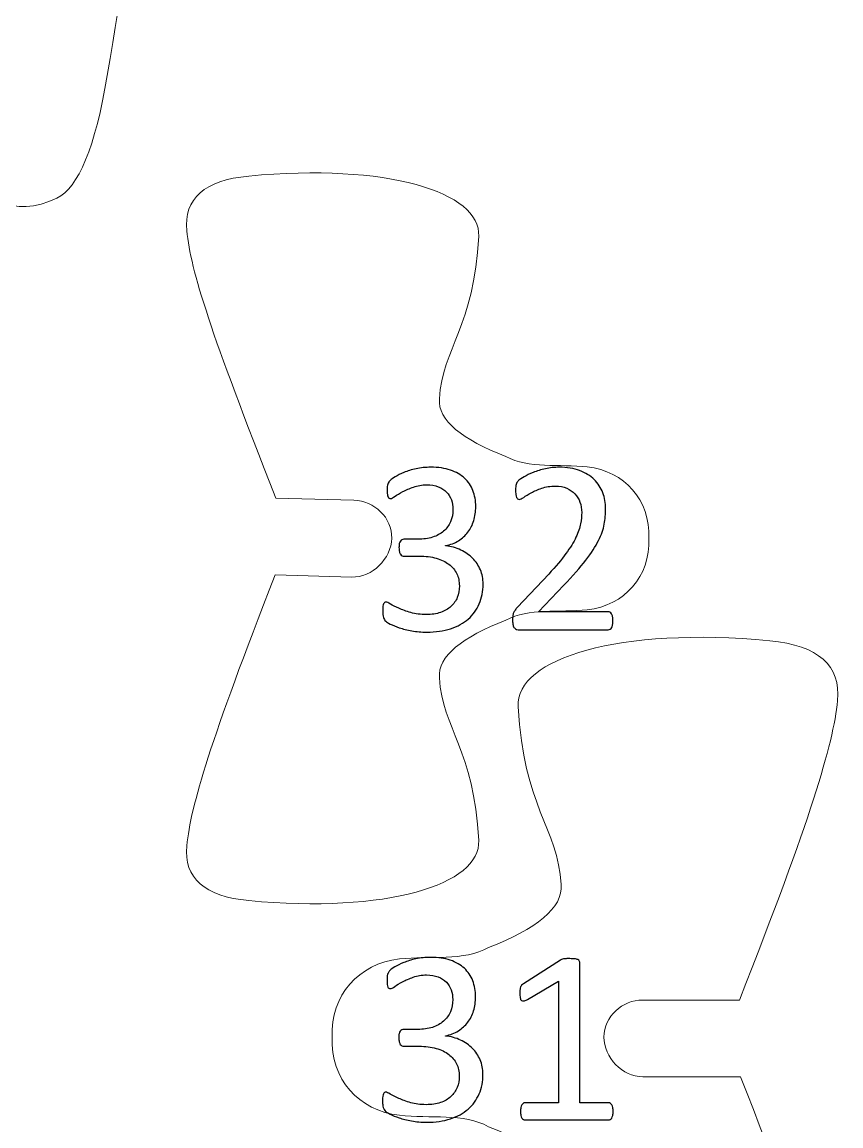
# Model space of a CAD drawing. Header units: inches. Extents: x -2.74 to 3.04, y -4.95 to 0.91.
# Drawn here: x 2.42 to 2.958, y -2.967 to -2.242 of the extents above; entities that cross this region are included whole.
import ezdxf

# ---------------------------------------------------------------- set-up
doc = ezdxf.new("R2010")
doc.units = ezdxf.units.IN
doc.header["$MEASUREMENT"] = 0
doc.layers.add('Layer 1', color=7, linetype='Continuous')

msp = doc.modelspace()

# ---------------------------------------------------------------- linework, layer by layer
at = {"layer": 'Layer 1', "color": 1, "lineweight": 9}
for points, knots in [([(2.13382, -2.10181), (2.13382, -2.10181), (2.1927, -2.12273), (2.24257, -2.14051), (2.24257, -2.14051), (2.29994, -2.16096), (2.33451, -2.18357), (2.34625, -2.20833), (2.34625, -2.20833), (2.35297, -2.22248), (2.35824, -2.24274), (2.36207, -2.26909), (2.36207, -2.26909), (2.3659, -2.29544), (2.37033, -2.31393), (2.37537, -2.32454), (2.37537, -2.32454), (2.39215, -2.35991), (2.41469, -2.37089), (2.443, -2.35746), (2.443, -2.35746), (2.45715, -2.35074), (2.46822, -2.32383), (2.47619, -2.2767), (2.47619, -2.2767), (2.48622, -2.21561), (2.49216, -2.18246), (2.49402, -2.17724), (2.49402, -2.17724), (2.54296, -2.09769), (2.59189, -2.01814), (2.64083, -1.93858), (2.64083, -1.93858), (2.7134, -1.81748), (2.74306, -1.73841), (2.72982, -1.70135)], [0, 0, 0, 0, 0.111111, 0.111111, 0.111111, 0.111111, 0.222222, 0.222222, 0.222222, 0.222222, 0.333333, 0.333333, 0.333333, 0.333333, 0.444444, 0.444444, 0.444444, 0.444444, 0.555556, 0.555556, 0.555556, 0.555556, 0.666667, 0.666667, 0.666667, 0.666667, 0.777778, 0.777778, 0.777778, 0.777778, 0.888889, 0.888889, 0.888889, 0.888889, 1, 1, 1, 1]), ([(2.58687, -2.55468), (2.54439, -2.44639), (2.531, -2.40542), (2.52847, -2.37891), (2.52847, -2.37891), (2.52644, -2.35771), (2.54, -2.3457), (2.56917, -2.34291), (2.56917, -2.34291), (2.6593, -2.33428), (2.72183, -2.35327), (2.7203, -2.38252), (2.7203, -2.38252), (2.71717, -2.44247), (2.69668, -2.45542), (2.69441, -2.48933), (2.69441, -2.48933), (2.69346, -2.50356), (2.70939, -2.51617), (2.73817, -2.52728), (2.73817, -2.52728), (2.75304, -2.53561), (2.77322, -2.53203), (2.79166, -2.53414), (2.79166, -2.53414), (2.81613, -2.53693), (2.83314, -2.55593), (2.83201, -2.58111)], [0, 0, 0, 0, 0.142857, 0.142857, 0.142857, 0.142857, 0.285714, 0.285714, 0.285714, 0.285714, 0.428571, 0.428571, 0.428571, 0.428571, 0.571429, 0.571429, 0.571429, 0.571429, 0.714286, 0.714286, 0.714286, 0.714286, 0.857143, 0.857143, 0.857143, 0.857143, 1, 1, 1, 1]), ([(2.58687, -2.55468), (2.58687, -2.55468), (2.63822, -2.55607), (2.63822, -2.55607), (2.63822, -2.55607), (2.6517, -2.55637), (2.66343, -2.56759), (2.66313, -2.58107), (2.66313, -2.58107), (2.66283, -2.59455), (2.65031, -2.60689), (2.63683, -2.60659), (2.63683, -2.60659), (2.63683, -2.60659), (2.58656, -2.60523), (2.58656, -2.60523)], [0, 0, 0, 0, 0.25, 0.25, 0.25, 0.25, 0.5, 0.5, 0.5, 0.5, 0.75, 0.75, 0.75, 0.75, 1, 1, 1, 1]), ([(2.58656, -2.60523), (2.54408, -2.71353), (2.531, -2.75682), (2.52847, -2.78332), (2.52847, -2.78332), (2.52644, -2.80452), (2.54, -2.81652), (2.56917, -2.81932), (2.56917, -2.81932), (2.6593, -2.82795), (2.72183, -2.80896), (2.7203, -2.77971), (2.7203, -2.77971), (2.71717, -2.71976), (2.69668, -2.70681), (2.69441, -2.67289), (2.69441, -2.67289), (2.69346, -2.65867), (2.70939, -2.64606), (2.73817, -2.63495), (2.73817, -2.63495), (2.75304, -2.62662), (2.77322, -2.6302), (2.79166, -2.6281), (2.79166, -2.6281), (2.81613, -2.6253), (2.83314, -2.6063), (2.83201, -2.58111)], [0, 0, 0, 0, 0.142857, 0.142857, 0.142857, 0.142857, 0.285714, 0.285714, 0.285714, 0.285714, 0.428571, 0.428571, 0.428571, 0.428571, 0.571429, 0.571429, 0.571429, 0.571429, 0.714286, 0.714286, 0.714286, 0.714286, 0.857143, 0.857143, 0.857143, 0.857143, 1, 1, 1, 1]), ([(2.8917, -2.88471), (2.93817, -2.76623), (2.95336, -2.71687), (2.95613, -2.68788), (2.95613, -2.68788), (2.95835, -2.66468), (2.94351, -2.65155), (2.91161, -2.6485), (2.91161, -2.6485), (2.813, -2.63906), (2.74459, -2.65983), (2.74626, -2.69183), (2.74626, -2.69183), (2.74969, -2.75742), (2.7721, -2.77159), (2.77458, -2.80869), (2.77458, -2.80869), (2.77562, -2.82426), (2.7582, -2.83805), (2.7267, -2.85021), (2.7267, -2.85021), (2.71044, -2.85932), (2.68836, -2.85541), (2.66819, -2.8577), (2.66819, -2.8577), (2.64142, -2.86076), (2.6228, -2.88155), (2.62404, -2.9091)], [0, 0, 0, 0, 0.142857, 0.142857, 0.142857, 0.142857, 0.285714, 0.285714, 0.285714, 0.285714, 0.428571, 0.428571, 0.428571, 0.428571, 0.571429, 0.571429, 0.571429, 0.571429, 0.714286, 0.714286, 0.714286, 0.714286, 0.857143, 0.857143, 0.857143, 0.857143, 1, 1, 1, 1]), ([(2.8917, -2.88471), (2.8917, -2.88471), (2.82813, -2.88471), (2.82813, -2.88471), (2.82813, -2.88471), (2.81465, -2.88465), (2.80263, -2.89554), (2.80256, -2.90903), (2.80256, -2.90903), (2.80249, -2.92251), (2.81467, -2.93518), (2.82816, -2.93524), (2.82816, -2.93524), (2.82816, -2.93524), (2.89246, -2.93524), (2.89246, -2.93524)], [0, 0, 0, 0, 0.25, 0.25, 0.25, 0.25, 0.5, 0.5, 0.5, 0.5, 0.75, 0.75, 0.75, 0.75, 1, 1, 1, 1]), ([(2.89246, -2.93524), (2.93893, -3.05373), (2.95336, -3.10134), (2.95613, -3.13033), (2.95613, -3.13033), (2.95835, -3.15353), (2.94351, -3.16666), (2.91161, -3.16972), (2.91161, -3.16972), (2.813, -3.17916), (2.74459, -3.15839), (2.74626, -3.12638), (2.74626, -3.12638), (2.74969, -3.06079), (2.7721, -3.04662), (2.77458, -3.00952), (2.77458, -3.00952), (2.77562, -2.99395), (2.7582, -2.98016), (2.7267, -2.968), (2.7267, -2.968), (2.71044, -2.95889), (2.68836, -2.96281), (2.66819, -2.96051), (2.66819, -2.96051), (2.64142, -2.95745), (2.6228, -2.93667), (2.62404, -2.9091)], [0, 0, 0, 0, 0.142857, 0.142857, 0.142857, 0.142857, 0.285714, 0.285714, 0.285714, 0.285714, 0.428571, 0.428571, 0.428571, 0.428571, 0.571429, 0.571429, 0.571429, 0.571429, 0.714286, 0.714286, 0.714286, 0.714286, 0.857143, 0.857143, 0.857143, 0.857143, 1, 1, 1, 1])]:
    msp.add_open_spline(points, degree=3, knots=knots, dxfattribs=at)
at = {"layer": 'Layer 1'}
for points, knots in [([(2.72322, -2.61114), (2.72322, -2.61597), (2.72236, -2.62033), (2.72069, -2.6242), (2.72069, -2.6242), (2.719, -2.62809), (2.71658, -2.63142), (2.71344, -2.63417), (2.71344, -2.63417), (2.7103, -2.63694), (2.70641, -2.63906), (2.7018, -2.64056), (2.7018, -2.64056), (2.69719, -2.64206), (2.692, -2.64281), (2.68619, -2.64281), (2.68619, -2.64281), (2.68267, -2.64281), (2.67936, -2.6425), (2.6763, -2.64194), (2.6763, -2.64194), (2.67322, -2.64136), (2.6705, -2.6407), (2.66811, -2.63992), (2.66811, -2.63992), (2.66572, -2.63911), (2.66375, -2.63831), (2.66217, -2.63747), (2.66217, -2.63747), (2.66061, -2.63661), (2.65961, -2.63603), (2.65922, -2.63564), (2.65922, -2.63564), (2.6588, -2.63525), (2.6585, -2.63489), (2.65828, -2.6345), (2.65828, -2.6345), (2.65805, -2.63411), (2.65786, -2.63367), (2.65769, -2.63311), (2.65769, -2.63311), (2.65752, -2.63256), (2.65741, -2.63192), (2.65733, -2.63111), (2.65733, -2.63111), (2.65725, -2.63033), (2.65722, -2.62936), (2.65722, -2.62822), (2.65722, -2.62822), (2.65722, -2.62628), (2.65741, -2.62492), (2.65778, -2.62417), (2.65778, -2.62417), (2.65817, -2.62339), (2.65869, -2.62303), (2.65941, -2.62303), (2.65941, -2.62303), (2.65989, -2.62303), (2.66086, -2.62344), (2.6623, -2.62433), (2.6623, -2.62433), (2.66375, -2.6252), (2.66558, -2.62614), (2.66783, -2.62714), (2.66783, -2.62714), (2.67008, -2.62814), (2.67272, -2.62909), (2.67572, -2.62994), (2.67572, -2.62994), (2.67875, -2.63081), (2.68208, -2.63125), (2.68578, -2.63125), (2.68578, -2.63125), (2.68936, -2.63125), (2.6925, -2.63078), (2.69522, -2.62986), (2.69522, -2.62986), (2.69794, -2.62894), (2.70022, -2.62764), (2.70205, -2.62594), (2.70205, -2.62594), (2.70389, -2.62428), (2.70528, -2.62228), (2.70619, -2.61997), (2.70619, -2.61997), (2.70713, -2.61767), (2.70758, -2.61517), (2.70758, -2.61244), (2.70758, -2.61244), (2.70758, -2.60944), (2.707, -2.60678), (2.70583, -2.60439), (2.70583, -2.60439), (2.70467, -2.602), (2.70297, -2.59994), (2.70072, -2.5982), (2.70072, -2.5982), (2.69847, -2.59648), (2.69569, -2.59514), (2.69241, -2.59422), (2.69241, -2.59422), (2.68914, -2.59328), (2.68539, -2.59283), (2.68122, -2.59283), (2.68122, -2.59283), (2.68122, -2.59283), (2.67122, -2.59283), (2.67122, -2.59283), (2.67122, -2.59283), (2.67078, -2.59283), (2.67036, -2.59272), (2.66994, -2.59256), (2.66994, -2.59256), (2.66955, -2.59236), (2.66919, -2.59206), (2.66889, -2.59161), (2.66889, -2.59161), (2.66858, -2.59117), (2.66836, -2.59061), (2.66817, -2.58989), (2.66817, -2.58989), (2.66797, -2.5892), (2.66789, -2.58828), (2.66789, -2.58714), (2.66789, -2.58714), (2.66789, -2.58611), (2.66794, -2.58525), (2.66811, -2.58456), (2.66811, -2.58456), (2.66828, -2.58389), (2.6685, -2.58336), (2.6688, -2.58295), (2.6688, -2.58295), (2.66911, -2.58253), (2.66944, -2.58222), (2.66983, -2.58206), (2.66983, -2.58206), (2.67022, -2.58186), (2.67064, -2.58175), (2.67114, -2.58175), (2.67114, -2.58175), (2.67114, -2.58175), (2.68033, -2.58175), (2.68033, -2.58175), (2.68033, -2.58175), (2.68391, -2.58175), (2.68711, -2.58131), (2.68997, -2.58039), (2.68997, -2.58039), (2.6928, -2.57945), (2.69522, -2.57814), (2.69722, -2.57639), (2.69722, -2.57639), (2.69919, -2.57467), (2.70072, -2.57259), (2.70178, -2.57017), (2.70178, -2.57017), (2.70283, -2.56775), (2.70336, -2.56506), (2.70336, -2.56206), (2.70336, -2.56206), (2.70336, -2.55989), (2.703, -2.55783), (2.7023, -2.55583), (2.7023, -2.55583), (2.70158, -2.55386), (2.70052, -2.55214), (2.69914, -2.55067), (2.69914, -2.55067), (2.69772, -2.54922), (2.69591, -2.54806), (2.69372, -2.54722), (2.69372, -2.54722), (2.69152, -2.54636), (2.68897, -2.54595), (2.68611, -2.54595), (2.68611, -2.54595), (2.68297, -2.54595), (2.68008, -2.54642), (2.67744, -2.54739), (2.67744, -2.54739), (2.6748, -2.54833), (2.67247, -2.54933), (2.67039, -2.55042), (2.67039, -2.55042), (2.66833, -2.55153), (2.66664, -2.55253), (2.66528, -2.55348), (2.66528, -2.55348), (2.66391, -2.55445), (2.66297, -2.55492), (2.66241, -2.55492), (2.66241, -2.55492), (2.66205, -2.55492), (2.66169, -2.55483), (2.66141, -2.5547), (2.66141, -2.5547), (2.66111, -2.55456), (2.66086, -2.55431), (2.66067, -2.55389), (2.66067, -2.55389), (2.66047, -2.55348), (2.66036, -2.55292), (2.66028, -2.55217), (2.66028, -2.55217), (2.66019, -2.55145), (2.66014, -2.55048), (2.66014, -2.54928), (2.66014, -2.54928), (2.66014, -2.54848), (2.66017, -2.54775), (2.66022, -2.54714), (2.66022, -2.54714), (2.66028, -2.5465), (2.66039, -2.54598), (2.66055, -2.5455), (2.66055, -2.5455), (2.66072, -2.54506), (2.66091, -2.54461), (2.66111, -2.54425), (2.66111, -2.54425), (2.66133, -2.54386), (2.66169, -2.54342), (2.66222, -2.54289), (2.66222, -2.54289), (2.66272, -2.54239), (2.66378, -2.54164), (2.66536, -2.54067), (2.66536, -2.54067), (2.66691, -2.5397), (2.66886, -2.53872), (2.67117, -2.53778), (2.67117, -2.53778), (2.67347, -2.53683), (2.67614, -2.53603), (2.67914, -2.53536), (2.67914, -2.53536), (2.68217, -2.53472), (2.68539, -2.53439), (2.68886, -2.53439), (2.68886, -2.53439), (2.69375, -2.53439), (2.69802, -2.53503), (2.70172, -2.53628), (2.70172, -2.53628), (2.70541, -2.53753), (2.7085, -2.53928), (2.71097, -2.54156), (2.71097, -2.54156), (2.71344, -2.54383), (2.71528, -2.54656), (2.7165, -2.54975), (2.7165, -2.54975), (2.71772, -2.55292), (2.71833, -2.55642), (2.71833, -2.56028), (2.71833, -2.56028), (2.71833, -2.56359), (2.71789, -2.56667), (2.71702, -2.5695), (2.71702, -2.5695), (2.71617, -2.57236), (2.71489, -2.57489), (2.71319, -2.57709), (2.71319, -2.57709), (2.71152, -2.57928), (2.70947, -2.58114), (2.70702, -2.5827), (2.70702, -2.5827), (2.70458, -2.58425), (2.70175, -2.58531), (2.69855, -2.58592), (2.69855, -2.58592), (2.69855, -2.58592), (2.69855, -2.58609), (2.69855, -2.58609), (2.69855, -2.58609), (2.70219, -2.58644), (2.70552, -2.58736), (2.70852, -2.58881), (2.70852, -2.58881), (2.71152, -2.59025), (2.71413, -2.59206), (2.7163, -2.59422), (2.7163, -2.59422), (2.71847, -2.59639), (2.72017, -2.59892), (2.72139, -2.60183), (2.72139, -2.60183), (2.72261, -2.60472), (2.72322, -2.60783), (2.72322, -2.61114)], [0, 0, 0, 0, 0.013699, 0.013699, 0.013699, 0.013699, 0.027397, 0.027397, 0.027397, 0.027397, 0.041096, 0.041096, 0.041096, 0.041096, 0.054795, 0.054795, 0.054795, 0.054795, 0.068493, 0.068493, 0.068493, 0.068493, 0.082192, 0.082192, 0.082192, 0.082192, 0.09589, 0.09589, 0.09589, 0.09589, 0.109589, 0.109589, 0.109589, 0.109589, 0.123288, 0.123288, 0.123288, 0.123288, 0.136986, 0.136986, 0.136986, 0.136986, 0.150685, 0.150685, 0.150685, 0.150685, 0.164384, 0.164384, 0.164384, 0.164384, 0.178082, 0.178082, 0.178082, 0.178082, 0.191781, 0.191781, 0.191781, 0.191781, 0.205479, 0.205479, 0.205479, 0.205479, 0.219178, 0.219178, 0.219178, 0.219178, 0.232877, 0.232877, 0.232877, 0.232877, 0.246575, 0.246575, 0.246575, 0.246575, 0.260274, 0.260274, 0.260274, 0.260274, 0.273973, 0.273973, 0.273973, 0.273973, 0.287671, 0.287671, 0.287671, 0.287671, 0.30137, 0.30137, 0.30137, 0.30137, 0.315068, 0.315068, 0.315068, 0.315068, 0.328767, 0.328767, 0.328767, 0.328767, 0.342466, 0.342466, 0.342466, 0.342466, 0.356164, 0.356164, 0.356164, 0.356164, 0.369863, 0.369863, 0.369863, 0.369863, 0.383562, 0.383562, 0.383562, 0.383562, 0.39726, 0.39726, 0.39726, 0.39726, 0.410959, 0.410959, 0.410959, 0.410959, 0.424658, 0.424658, 0.424658, 0.424658, 0.438356, 0.438356, 0.438356, 0.438356, 0.452055, 0.452055, 0.452055, 0.452055, 0.465753, 0.465753, 0.465753, 0.465753, 0.479452, 0.479452, 0.479452, 0.479452, 0.493151, 0.493151, 0.493151, 0.493151, 0.506849, 0.506849, 0.506849, 0.506849, 0.520548, 0.520548, 0.520548, 0.520548, 0.534247, 0.534247, 0.534247, 0.534247, 0.547945, 0.547945, 0.547945, 0.547945, 0.561644, 0.561644, 0.561644, 0.561644, 0.575342, 0.575342, 0.575342, 0.575342, 0.589041, 0.589041, 0.589041, 0.589041, 0.60274, 0.60274, 0.60274, 0.60274, 0.616438, 0.616438, 0.616438, 0.616438, 0.630137, 0.630137, 0.630137, 0.630137, 0.643836, 0.643836, 0.643836, 0.643836, 0.657534, 0.657534, 0.657534, 0.657534, 0.671233, 0.671233, 0.671233, 0.671233, 0.684932, 0.684932, 0.684932, 0.684932, 0.69863, 0.69863, 0.69863, 0.69863, 0.712329, 0.712329, 0.712329, 0.712329, 0.726027, 0.726027, 0.726027, 0.726027, 0.739726, 0.739726, 0.739726, 0.739726, 0.753425, 0.753425, 0.753425, 0.753425, 0.767123, 0.767123, 0.767123, 0.767123, 0.780822, 0.780822, 0.780822, 0.780822, 0.794521, 0.794521, 0.794521, 0.794521, 0.808219, 0.808219, 0.808219, 0.808219, 0.821918, 0.821918, 0.821918, 0.821918, 0.835616, 0.835616, 0.835616, 0.835616, 0.849315, 0.849315, 0.849315, 0.849315, 0.863014, 0.863014, 0.863014, 0.863014, 0.876712, 0.876712, 0.876712, 0.876712, 0.890411, 0.890411, 0.890411, 0.890411, 0.90411, 0.90411, 0.90411, 0.90411, 0.917808, 0.917808, 0.917808, 0.917808, 0.931507, 0.931507, 0.931507, 0.931507, 0.945205, 0.945205, 0.945205, 0.945205, 0.958904, 0.958904, 0.958904, 0.958904, 0.972603, 0.972603, 0.972603, 0.972603, 0.986301, 0.986301, 0.986301, 0.986301, 1, 1, 1, 1]), ([(2.8085, -2.63522), (2.8085, -2.6362), (2.80844, -2.63709), (2.8083, -2.63783), (2.8083, -2.63783), (2.80817, -2.63859), (2.80797, -2.63922), (2.80772, -2.63975), (2.80772, -2.63975), (2.80747, -2.64025), (2.80717, -2.64064), (2.80675, -2.64089), (2.80675, -2.64089), (2.80633, -2.64114), (2.80589, -2.64125), (2.80541, -2.64125), (2.80541, -2.64125), (2.80541, -2.64125), (2.74722, -2.64125), (2.74722, -2.64125), (2.74722, -2.64125), (2.74647, -2.64125), (2.7458, -2.64117), (2.74522, -2.64097), (2.74522, -2.64097), (2.74467, -2.64078), (2.74417, -2.64047), (2.74375, -2.64003), (2.74375, -2.64003), (2.74336, -2.63959), (2.74305, -2.63897), (2.74286, -2.63817), (2.74286, -2.63817), (2.74267, -2.63733), (2.74258, -2.63633), (2.74258, -2.63514), (2.74258, -2.63514), (2.74258, -2.63406), (2.74261, -2.63311), (2.74269, -2.63231), (2.74269, -2.63231), (2.74278, -2.63147), (2.74297, -2.63078), (2.74322, -2.63014), (2.74322, -2.63014), (2.7435, -2.62953), (2.74383, -2.62889), (2.74425, -2.62828), (2.74425, -2.62828), (2.74467, -2.62764), (2.74519, -2.62697), (2.74583, -2.62628), (2.74583, -2.62628), (2.74583, -2.62628), (2.76628, -2.60464), (2.76628, -2.60464), (2.76628, -2.60464), (2.77097, -2.59964), (2.77478, -2.59517), (2.77761, -2.5912), (2.77761, -2.5912), (2.78047, -2.58725), (2.78267, -2.58364), (2.78422, -2.58039), (2.78422, -2.58039), (2.78575, -2.57711), (2.78678, -2.57417), (2.78725, -2.5715), (2.78725, -2.5715), (2.78775, -2.56886), (2.788, -2.56636), (2.788, -2.56403), (2.788, -2.56403), (2.788, -2.5617), (2.78761, -2.55948), (2.78686, -2.55739), (2.78686, -2.55739), (2.78608, -2.55531), (2.785, -2.55348), (2.78355, -2.55189), (2.78355, -2.55189), (2.78211, -2.55033), (2.7803, -2.54909), (2.77814, -2.54814), (2.77814, -2.54814), (2.77597, -2.54722), (2.77347, -2.54678), (2.77067, -2.54678), (2.77067, -2.54678), (2.76736, -2.54678), (2.76439, -2.54722), (2.76175, -2.54814), (2.76175, -2.54814), (2.75911, -2.54909), (2.7568, -2.55009), (2.75483, -2.55117), (2.75483, -2.55117), (2.75286, -2.55225), (2.75119, -2.55325), (2.74986, -2.55417), (2.74986, -2.55417), (2.74852, -2.55509), (2.74755, -2.55556), (2.74689, -2.55556), (2.74689, -2.55556), (2.74652, -2.55556), (2.74617, -2.55545), (2.74589, -2.55522), (2.74589, -2.55522), (2.74558, -2.555), (2.74533, -2.55467), (2.74514, -2.55417), (2.74514, -2.55417), (2.74494, -2.5537), (2.7448, -2.55303), (2.74469, -2.55222), (2.74469, -2.55222), (2.74458, -2.55142), (2.74452, -2.55042), (2.74452, -2.54928), (2.74452, -2.54928), (2.74452, -2.54848), (2.74455, -2.54778), (2.74461, -2.54717), (2.74461, -2.54717), (2.74467, -2.54659), (2.74478, -2.54606), (2.74489, -2.54564), (2.74489, -2.54564), (2.74502, -2.5452), (2.74522, -2.54478), (2.74544, -2.54442), (2.74544, -2.54442), (2.74564, -2.54403), (2.74608, -2.54356), (2.74672, -2.54298), (2.74672, -2.54298), (2.74739, -2.54242), (2.7485, -2.54164), (2.75011, -2.54067), (2.75011, -2.54067), (2.75172, -2.5397), (2.75372, -2.53872), (2.75614, -2.53778), (2.75614, -2.53778), (2.75855, -2.53683), (2.76119, -2.53603), (2.76411, -2.53536), (2.76411, -2.53536), (2.767, -2.53472), (2.77005, -2.53439), (2.77325, -2.53439), (2.77325, -2.53439), (2.77836, -2.53439), (2.78283, -2.53511), (2.78664, -2.53656), (2.78664, -2.53656), (2.79047, -2.538), (2.79364, -2.53998), (2.79617, -2.54245), (2.79617, -2.54245), (2.79869, -2.54495), (2.80058, -2.54786), (2.80183, -2.55117), (2.80183, -2.55117), (2.80308, -2.55448), (2.80369, -2.558), (2.80369, -2.56175), (2.80369, -2.56175), (2.80369, -2.56511), (2.80339, -2.56845), (2.8028, -2.57181), (2.8028, -2.57181), (2.80219, -2.57514), (2.80094, -2.57875), (2.79902, -2.58261), (2.79902, -2.58261), (2.79708, -2.5865), (2.7943, -2.59081), (2.79067, -2.59556), (2.79067, -2.59556), (2.78705, -2.60031), (2.78222, -2.60578), (2.77619, -2.61194), (2.77619, -2.61194), (2.77619, -2.61194), (2.7595, -2.62936), (2.7595, -2.62936), (2.7595, -2.62936), (2.7595, -2.62936), (2.80533, -2.62936), (2.80533, -2.62936), (2.80533, -2.62936), (2.80575, -2.62936), (2.80619, -2.6295), (2.80658, -2.62972), (2.80658, -2.62972), (2.807, -2.62997), (2.80736, -2.63033), (2.80764, -2.63083), (2.80764, -2.63083), (2.80794, -2.63133), (2.80817, -2.63194), (2.8083, -2.63267), (2.8083, -2.63267), (2.80844, -2.63339), (2.8085, -2.63425), (2.8085, -2.63522)], [0, 0, 0, 0, 0.019231, 0.019231, 0.019231, 0.019231, 0.038462, 0.038462, 0.038462, 0.038462, 0.057692, 0.057692, 0.057692, 0.057692, 0.076923, 0.076923, 0.076923, 0.076923, 0.096154, 0.096154, 0.096154, 0.096154, 0.115385, 0.115385, 0.115385, 0.115385, 0.134615, 0.134615, 0.134615, 0.134615, 0.153846, 0.153846, 0.153846, 0.153846, 0.173077, 0.173077, 0.173077, 0.173077, 0.192308, 0.192308, 0.192308, 0.192308, 0.211538, 0.211538, 0.211538, 0.211538, 0.230769, 0.230769, 0.230769, 0.230769, 0.25, 0.25, 0.25, 0.25, 0.269231, 0.269231, 0.269231, 0.269231, 0.288462, 0.288462, 0.288462, 0.288462, 0.307692, 0.307692, 0.307692, 0.307692, 0.326923, 0.326923, 0.326923, 0.326923, 0.346154, 0.346154, 0.346154, 0.346154, 0.365385, 0.365385, 0.365385, 0.365385, 0.384615, 0.384615, 0.384615, 0.384615, 0.403846, 0.403846, 0.403846, 0.403846, 0.423077, 0.423077, 0.423077, 0.423077, 0.442308, 0.442308, 0.442308, 0.442308, 0.461538, 0.461538, 0.461538, 0.461538, 0.480769, 0.480769, 0.480769, 0.480769, 0.5, 0.5, 0.5, 0.5, 0.519231, 0.519231, 0.519231, 0.519231, 0.538462, 0.538462, 0.538462, 0.538462, 0.557692, 0.557692, 0.557692, 0.557692, 0.576923, 0.576923, 0.576923, 0.576923, 0.596154, 0.596154, 0.596154, 0.596154, 0.615385, 0.615385, 0.615385, 0.615385, 0.634615, 0.634615, 0.634615, 0.634615, 0.653846, 0.653846, 0.653846, 0.653846, 0.673077, 0.673077, 0.673077, 0.673077, 0.692308, 0.692308, 0.692308, 0.692308, 0.711538, 0.711538, 0.711538, 0.711538, 0.730769, 0.730769, 0.730769, 0.730769, 0.75, 0.75, 0.75, 0.75, 0.769231, 0.769231, 0.769231, 0.769231, 0.788462, 0.788462, 0.788462, 0.788462, 0.807692, 0.807692, 0.807692, 0.807692, 0.826923, 0.826923, 0.826923, 0.826923, 0.846154, 0.846154, 0.846154, 0.846154, 0.865385, 0.865385, 0.865385, 0.865385, 0.884615, 0.884615, 0.884615, 0.884615, 0.903846, 0.903846, 0.903846, 0.903846, 0.923077, 0.923077, 0.923077, 0.923077, 0.942308, 0.942308, 0.942308, 0.942308, 0.961538, 0.961538, 0.961538, 0.961538, 0.980769, 0.980769, 0.980769, 0.980769, 1, 1, 1, 1]), ([(2.7231, -2.93341), (2.7231, -2.93824), (2.72224, -2.94261), (2.72057, -2.94647), (2.72057, -2.94647), (2.71887, -2.95036), (2.71646, -2.95369), (2.71332, -2.95644), (2.71332, -2.95644), (2.71018, -2.95922), (2.70629, -2.96133), (2.70168, -2.96283), (2.70168, -2.96283), (2.69707, -2.96433), (2.69187, -2.96508), (2.68607, -2.96508), (2.68607, -2.96508), (2.68254, -2.96508), (2.67924, -2.96477), (2.67618, -2.96422), (2.67618, -2.96422), (2.6731, -2.96363), (2.67037, -2.96297), (2.66799, -2.96219), (2.66799, -2.96219), (2.6656, -2.96139), (2.66363, -2.96058), (2.66204, -2.95974), (2.66204, -2.95974), (2.66049, -2.95889), (2.65949, -2.9583), (2.6591, -2.95791), (2.6591, -2.95791), (2.65868, -2.95752), (2.65837, -2.95716), (2.65815, -2.95678), (2.65815, -2.95678), (2.65793, -2.95639), (2.65774, -2.95594), (2.65757, -2.95539), (2.65757, -2.95539), (2.6574, -2.95483), (2.65729, -2.95419), (2.65721, -2.95339), (2.65721, -2.95339), (2.65713, -2.95261), (2.6571, -2.95163), (2.6571, -2.9505), (2.6571, -2.9505), (2.6571, -2.94855), (2.65729, -2.94719), (2.65765, -2.94644), (2.65765, -2.94644), (2.65804, -2.94566), (2.65857, -2.9453), (2.65929, -2.9453), (2.65929, -2.9453), (2.65976, -2.9453), (2.66074, -2.94572), (2.66218, -2.94661), (2.66218, -2.94661), (2.66363, -2.94747), (2.66546, -2.94841), (2.66771, -2.94941), (2.66771, -2.94941), (2.66996, -2.95041), (2.6726, -2.95136), (2.6756, -2.95222), (2.6756, -2.95222), (2.67863, -2.95308), (2.68196, -2.95352), (2.68565, -2.95352), (2.68565, -2.95352), (2.68924, -2.95352), (2.69237, -2.95305), (2.6951, -2.95213), (2.6951, -2.95213), (2.69782, -2.95122), (2.7001, -2.94991), (2.70193, -2.94822), (2.70193, -2.94822), (2.70376, -2.94655), (2.70515, -2.94455), (2.70607, -2.94224), (2.70607, -2.94224), (2.70701, -2.93994), (2.70746, -2.93744), (2.70746, -2.93472), (2.70746, -2.93472), (2.70746, -2.93172), (2.70687, -2.92905), (2.70571, -2.92666), (2.70571, -2.92666), (2.70454, -2.92428), (2.70285, -2.92222), (2.7006, -2.92047), (2.7006, -2.92047), (2.69835, -2.91875), (2.69557, -2.91741), (2.69229, -2.9165), (2.69229, -2.9165), (2.68902, -2.91555), (2.68526, -2.91511), (2.6811, -2.91511), (2.6811, -2.91511), (2.6811, -2.91511), (2.6711, -2.91511), (2.6711, -2.91511), (2.6711, -2.91511), (2.67065, -2.91511), (2.67024, -2.915), (2.66982, -2.91483), (2.66982, -2.91483), (2.66943, -2.91463), (2.66907, -2.91433), (2.66876, -2.91389), (2.66876, -2.91389), (2.66846, -2.91344), (2.66824, -2.91289), (2.66804, -2.91216), (2.66804, -2.91216), (2.66785, -2.91147), (2.66776, -2.91055), (2.66776, -2.90941), (2.66776, -2.90941), (2.66776, -2.90839), (2.66782, -2.90752), (2.66799, -2.90683), (2.66799, -2.90683), (2.66815, -2.90616), (2.66837, -2.90563), (2.66868, -2.90522), (2.66868, -2.90522), (2.66899, -2.9048), (2.66932, -2.9045), (2.66971, -2.90433), (2.66971, -2.90433), (2.6701, -2.90413), (2.67052, -2.90402), (2.67102, -2.90402), (2.67102, -2.90402), (2.67102, -2.90402), (2.68021, -2.90402), (2.68021, -2.90402), (2.68021, -2.90402), (2.68379, -2.90402), (2.68698, -2.90358), (2.68985, -2.90266), (2.68985, -2.90266), (2.69268, -2.90172), (2.6951, -2.90041), (2.6971, -2.89866), (2.6971, -2.89866), (2.69907, -2.89694), (2.7006, -2.89486), (2.70165, -2.89244), (2.70165, -2.89244), (2.70271, -2.89002), (2.70324, -2.88733), (2.70324, -2.88433), (2.70324, -2.88433), (2.70324, -2.88216), (2.70287, -2.88011), (2.70218, -2.87811), (2.70218, -2.87811), (2.70146, -2.87613), (2.7004, -2.87441), (2.69902, -2.87294), (2.69902, -2.87294), (2.6976, -2.8715), (2.69579, -2.87033), (2.6936, -2.8695), (2.6936, -2.8695), (2.6914, -2.86863), (2.68885, -2.86822), (2.68598, -2.86822), (2.68598, -2.86822), (2.68285, -2.86822), (2.67996, -2.86869), (2.67732, -2.86966), (2.67732, -2.86966), (2.67468, -2.87061), (2.67235, -2.87161), (2.67026, -2.87269), (2.67026, -2.87269), (2.66821, -2.8738), (2.66652, -2.8748), (2.66515, -2.87575), (2.66515, -2.87575), (2.66379, -2.87672), (2.66285, -2.87719), (2.66229, -2.87719), (2.66229, -2.87719), (2.66193, -2.87719), (2.66157, -2.87711), (2.66129, -2.87697), (2.66129, -2.87697), (2.66099, -2.87683), (2.66074, -2.87658), (2.66054, -2.87616), (2.66054, -2.87616), (2.66035, -2.87575), (2.66024, -2.87519), (2.66015, -2.87444), (2.66015, -2.87444), (2.66007, -2.87372), (2.66002, -2.87275), (2.66002, -2.87155), (2.66002, -2.87155), (2.66002, -2.87075), (2.66004, -2.87002), (2.6601, -2.86941), (2.6601, -2.86941), (2.66015, -2.86878), (2.66026, -2.86825), (2.66043, -2.86778), (2.66043, -2.86778), (2.6606, -2.86733), (2.66079, -2.86689), (2.66099, -2.86652), (2.66099, -2.86652), (2.66121, -2.86613), (2.66157, -2.86569), (2.6621, -2.86516), (2.6621, -2.86516), (2.6626, -2.86466), (2.66365, -2.86391), (2.66524, -2.86294), (2.66524, -2.86294), (2.66679, -2.86197), (2.66874, -2.861), (2.67104, -2.86005), (2.67104, -2.86005), (2.67335, -2.85911), (2.67602, -2.8583), (2.67902, -2.85763), (2.67902, -2.85763), (2.68204, -2.857), (2.68526, -2.85666), (2.68874, -2.85666), (2.68874, -2.85666), (2.69363, -2.85666), (2.6979, -2.8573), (2.7016, -2.85855), (2.7016, -2.85855), (2.70529, -2.8598), (2.70837, -2.86155), (2.71085, -2.86383), (2.71085, -2.86383), (2.71332, -2.86611), (2.71515, -2.86883), (2.71637, -2.87202), (2.71637, -2.87202), (2.7176, -2.87519), (2.71821, -2.87869), (2.71821, -2.88255), (2.71821, -2.88255), (2.71821, -2.88586), (2.71776, -2.88894), (2.7169, -2.89178), (2.7169, -2.89178), (2.71604, -2.89463), (2.71476, -2.89716), (2.71307, -2.89936), (2.71307, -2.89936), (2.7114, -2.90155), (2.70935, -2.90341), (2.7069, -2.90497), (2.7069, -2.90497), (2.70446, -2.90652), (2.70163, -2.90758), (2.69843, -2.90819), (2.69843, -2.90819), (2.69843, -2.90819), (2.69843, -2.90836), (2.69843, -2.90836), (2.69843, -2.90836), (2.70207, -2.90872), (2.7054, -2.90963), (2.7084, -2.91108), (2.7084, -2.91108), (2.7114, -2.91252), (2.71401, -2.91433), (2.71618, -2.9165), (2.71618, -2.9165), (2.71835, -2.91866), (2.72004, -2.92119), (2.72126, -2.92411), (2.72126, -2.92411), (2.72248, -2.927), (2.7231, -2.93011), (2.7231, -2.93341)], [0, 0, 0, 0, 0.013699, 0.013699, 0.013699, 0.013699, 0.027397, 0.027397, 0.027397, 0.027397, 0.041096, 0.041096, 0.041096, 0.041096, 0.054795, 0.054795, 0.054795, 0.054795, 0.068493, 0.068493, 0.068493, 0.068493, 0.082192, 0.082192, 0.082192, 0.082192, 0.09589, 0.09589, 0.09589, 0.09589, 0.109589, 0.109589, 0.109589, 0.109589, 0.123288, 0.123288, 0.123288, 0.123288, 0.136986, 0.136986, 0.136986, 0.136986, 0.150685, 0.150685, 0.150685, 0.150685, 0.164384, 0.164384, 0.164384, 0.164384, 0.178082, 0.178082, 0.178082, 0.178082, 0.191781, 0.191781, 0.191781, 0.191781, 0.205479, 0.205479, 0.205479, 0.205479, 0.219178, 0.219178, 0.219178, 0.219178, 0.232877, 0.232877, 0.232877, 0.232877, 0.246575, 0.246575, 0.246575, 0.246575, 0.260274, 0.260274, 0.260274, 0.260274, 0.273973, 0.273973, 0.273973, 0.273973, 0.287671, 0.287671, 0.287671, 0.287671, 0.30137, 0.30137, 0.30137, 0.30137, 0.315068, 0.315068, 0.315068, 0.315068, 0.328767, 0.328767, 0.328767, 0.328767, 0.342466, 0.342466, 0.342466, 0.342466, 0.356164, 0.356164, 0.356164, 0.356164, 0.369863, 0.369863, 0.369863, 0.369863, 0.383562, 0.383562, 0.383562, 0.383562, 0.39726, 0.39726, 0.39726, 0.39726, 0.410959, 0.410959, 0.410959, 0.410959, 0.424658, 0.424658, 0.424658, 0.424658, 0.438356, 0.438356, 0.438356, 0.438356, 0.452055, 0.452055, 0.452055, 0.452055, 0.465753, 0.465753, 0.465753, 0.465753, 0.479452, 0.479452, 0.479452, 0.479452, 0.493151, 0.493151, 0.493151, 0.493151, 0.506849, 0.506849, 0.506849, 0.506849, 0.520548, 0.520548, 0.520548, 0.520548, 0.534247, 0.534247, 0.534247, 0.534247, 0.547945, 0.547945, 0.547945, 0.547945, 0.561644, 0.561644, 0.561644, 0.561644, 0.575342, 0.575342, 0.575342, 0.575342, 0.589041, 0.589041, 0.589041, 0.589041, 0.60274, 0.60274, 0.60274, 0.60274, 0.616438, 0.616438, 0.616438, 0.616438, 0.630137, 0.630137, 0.630137, 0.630137, 0.643836, 0.643836, 0.643836, 0.643836, 0.657534, 0.657534, 0.657534, 0.657534, 0.671233, 0.671233, 0.671233, 0.671233, 0.684932, 0.684932, 0.684932, 0.684932, 0.69863, 0.69863, 0.69863, 0.69863, 0.712329, 0.712329, 0.712329, 0.712329, 0.726027, 0.726027, 0.726027, 0.726027, 0.739726, 0.739726, 0.739726, 0.739726, 0.753425, 0.753425, 0.753425, 0.753425, 0.767123, 0.767123, 0.767123, 0.767123, 0.780822, 0.780822, 0.780822, 0.780822, 0.794521, 0.794521, 0.794521, 0.794521, 0.808219, 0.808219, 0.808219, 0.808219, 0.821918, 0.821918, 0.821918, 0.821918, 0.835616, 0.835616, 0.835616, 0.835616, 0.849315, 0.849315, 0.849315, 0.849315, 0.863014, 0.863014, 0.863014, 0.863014, 0.876712, 0.876712, 0.876712, 0.876712, 0.890411, 0.890411, 0.890411, 0.890411, 0.90411, 0.90411, 0.90411, 0.90411, 0.917808, 0.917808, 0.917808, 0.917808, 0.931507, 0.931507, 0.931507, 0.931507, 0.945205, 0.945205, 0.945205, 0.945205, 0.958904, 0.958904, 0.958904, 0.958904, 0.972603, 0.972603, 0.972603, 0.972603, 0.986301, 0.986301, 0.986301, 0.986301, 1, 1, 1, 1]), ([(2.80863, -2.958), (2.80863, -2.95902), (2.80854, -2.95989), (2.80837, -2.96061), (2.80837, -2.96061), (2.80821, -2.9613), (2.80798, -2.96186), (2.80774, -2.9623), (2.80774, -2.9623), (2.80746, -2.96274), (2.80715, -2.96305), (2.80679, -2.96324), (2.80679, -2.96324), (2.80643, -2.96344), (2.80607, -2.96352), (2.80568, -2.96352), (2.80568, -2.96352), (2.80568, -2.96352), (2.75068, -2.96352), (2.75068, -2.96352), (2.75068, -2.96352), (2.75029, -2.96352), (2.74996, -2.96344), (2.74963, -2.96324), (2.74963, -2.96324), (2.74929, -2.96305), (2.74899, -2.96274), (2.74868, -2.9623), (2.74868, -2.9623), (2.74837, -2.96186), (2.74815, -2.9613), (2.74799, -2.96061), (2.74799, -2.96061), (2.74782, -2.95989), (2.74774, -2.95902), (2.74774, -2.958), (2.74774, -2.958), (2.74774, -2.95702), (2.74782, -2.95616), (2.74799, -2.95547), (2.74799, -2.95547), (2.74815, -2.95478), (2.74835, -2.95419), (2.7486, -2.95372), (2.7486, -2.95372), (2.74885, -2.95324), (2.74915, -2.95291), (2.74949, -2.95266), (2.74949, -2.95266), (2.74985, -2.95241), (2.75024, -2.9523), (2.75068, -2.9523), (2.75068, -2.9523), (2.75068, -2.9523), (2.77265, -2.9523), (2.77265, -2.9523), (2.77265, -2.9523), (2.77265, -2.9523), (2.77265, -2.87222), (2.77265, -2.87222), (2.77265, -2.87222), (2.77265, -2.87222), (2.75229, -2.88433), (2.75229, -2.88433), (2.75229, -2.88433), (2.75126, -2.88489), (2.75046, -2.88522), (2.74982, -2.88533), (2.74982, -2.88533), (2.74921, -2.88541), (2.74871, -2.8853), (2.74832, -2.88494), (2.74832, -2.88494), (2.74793, -2.88461), (2.74768, -2.88402), (2.74754, -2.88319), (2.74754, -2.88319), (2.7474, -2.88239), (2.74735, -2.88136), (2.74735, -2.88011), (2.74735, -2.88011), (2.74735, -2.87919), (2.74737, -2.87841), (2.74746, -2.87775), (2.74746, -2.87775), (2.74754, -2.87711), (2.74765, -2.87655), (2.74782, -2.87613), (2.74782, -2.87613), (2.74799, -2.87569), (2.74824, -2.8753), (2.74852, -2.87497), (2.74852, -2.87497), (2.74882, -2.87466), (2.74921, -2.87433), (2.74971, -2.874), (2.74971, -2.874), (2.74971, -2.874), (2.77396, -2.85847), (2.77396, -2.85847), (2.77396, -2.85847), (2.77418, -2.8583), (2.77443, -2.85816), (2.77476, -2.85805), (2.77476, -2.85805), (2.7751, -2.85794), (2.77549, -2.85783), (2.77599, -2.85772), (2.77599, -2.85772), (2.77649, -2.85761), (2.77704, -2.85755), (2.77771, -2.85752), (2.77771, -2.85752), (2.77835, -2.8575), (2.77915, -2.8575), (2.78013, -2.8575), (2.78013, -2.8575), (2.78143, -2.8575), (2.78252, -2.85755), (2.7834, -2.85763), (2.7834, -2.85763), (2.78426, -2.85775), (2.78493, -2.85791), (2.78543, -2.85811), (2.78543, -2.85811), (2.7859, -2.85828), (2.78624, -2.85852), (2.7864, -2.85883), (2.7864, -2.85883), (2.78657, -2.85913), (2.78665, -2.85944), (2.78665, -2.85978), (2.78665, -2.85978), (2.78665, -2.85978), (2.78665, -2.9523), (2.78665, -2.9523), (2.78665, -2.9523), (2.78665, -2.9523), (2.80568, -2.9523), (2.80568, -2.9523), (2.80568, -2.9523), (2.80613, -2.9523), (2.80654, -2.95241), (2.8069, -2.95266), (2.8069, -2.95266), (2.80729, -2.95291), (2.8076, -2.95324), (2.80785, -2.95372), (2.80785, -2.95372), (2.8081, -2.95419), (2.80829, -2.95478), (2.80843, -2.95547), (2.80843, -2.95547), (2.80854, -2.95616), (2.80863, -2.95702), (2.80863, -2.958)], [0, 0, 0, 0, 0.025641, 0.025641, 0.025641, 0.025641, 0.051282, 0.051282, 0.051282, 0.051282, 0.076923, 0.076923, 0.076923, 0.076923, 0.102564, 0.102564, 0.102564, 0.102564, 0.128205, 0.128205, 0.128205, 0.128205, 0.153846, 0.153846, 0.153846, 0.153846, 0.179487, 0.179487, 0.179487, 0.179487, 0.205128, 0.205128, 0.205128, 0.205128, 0.230769, 0.230769, 0.230769, 0.230769, 0.25641, 0.25641, 0.25641, 0.25641, 0.282051, 0.282051, 0.282051, 0.282051, 0.307692, 0.307692, 0.307692, 0.307692, 0.333333, 0.333333, 0.333333, 0.333333, 0.358974, 0.358974, 0.358974, 0.358974, 0.384615, 0.384615, 0.384615, 0.384615, 0.410256, 0.410256, 0.410256, 0.410256, 0.435897, 0.435897, 0.435897, 0.435897, 0.461538, 0.461538, 0.461538, 0.461538, 0.487179, 0.487179, 0.487179, 0.487179, 0.512821, 0.512821, 0.512821, 0.512821, 0.538462, 0.538462, 0.538462, 0.538462, 0.564103, 0.564103, 0.564103, 0.564103, 0.589744, 0.589744, 0.589744, 0.589744, 0.615385, 0.615385, 0.615385, 0.615385, 0.641026, 0.641026, 0.641026, 0.641026, 0.666667, 0.666667, 0.666667, 0.666667, 0.692308, 0.692308, 0.692308, 0.692308, 0.717949, 0.717949, 0.717949, 0.717949, 0.74359, 0.74359, 0.74359, 0.74359, 0.769231, 0.769231, 0.769231, 0.769231, 0.794872, 0.794872, 0.794872, 0.794872, 0.820513, 0.820513, 0.820513, 0.820513, 0.846154, 0.846154, 0.846154, 0.846154, 0.871795, 0.871795, 0.871795, 0.871795, 0.897436, 0.897436, 0.897436, 0.897436, 0.923077, 0.923077, 0.923077, 0.923077, 0.948718, 0.948718, 0.948718, 0.948718, 0.974359, 0.974359, 0.974359, 0.974359, 1, 1, 1, 1])]:
    msp.add_open_spline(points, degree=3, knots=knots, dxfattribs=at)

doc.saveas('drawing.dxf')
